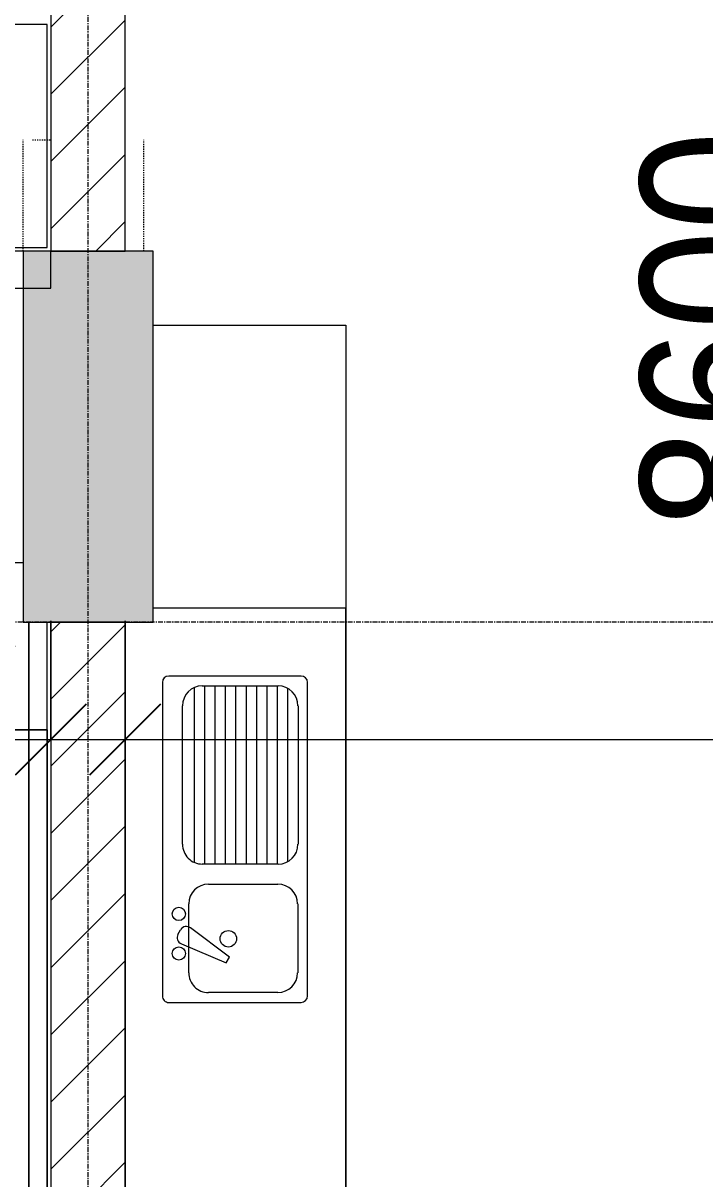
# Model space of a CAD drawing. Header units: millimetres. Extents: x 1591 to 239243, y -15958 to 82755.
# Drawn here: x 201776 to 203613, y 37737 to 40851 of the extents above; entities that cross this region are included whole.
import ezdxf

# ---------------------------------------------------------------- set-up
doc = ezdxf.new("R2010")
doc.units = ezdxf.units.MM
doc.linetypes.add('Dash 1_8_', pattern=[6.35, 3.175, -3.175])
doc.linetypes.add('Grid Line', pattern=[22.225, 12.7, -3.175, 3.175, -3.175])
for name, color, linetype, lineweight in [('0-1', 250, 'Continuous', 5), ('A-ANNO-DIMS', 211, 'Continuous', 9), ('A-ANNO-DIMS-160', 211, 'Continuous', 9), ('A-AREA', 32, 'Dash 1_8_', 9), ('A-FLOR-2', 9, 'Continuous', 9), ('A-WALL-1', 253, 'Continuous', 18), ('A-WALL-3', 113, 'Continuous', 18), ('A-WALL-PATT-1', 10, 'Continuous', 9), ('A-WALL-PATT-2', 111, 'Continuous', 9), ('G-IMPT-1', 254, 'Continuous', 9), ('I-FURN', 30, 'Continuous', 9), ('I-FURN-1', 254, 'Continuous', 9), ('S-COLS-1', 52, 'Continuous', 5), ('S-COLS-2', 250, 'Continuous', 18), ('S-GRID-1', 1, 'Grid Line', 9)]:
    doc.layers.add(name, color=color, linetype=linetype, lineweight=lineweight)
doc.styles.add('UTM Avo', font='UTM Avo.ttf', dxfattribs={"width": 0.9, "height": 400})
doc.dimstyles.new('1_Dim_chi_tiet_2_5', dxfattribs={"dimscale": 304.8, "dimtxt": 399.720379, "dimasz": 0.629921, "dimexe": 0.524934, "dimexo": 0.0625, "dimgap": 0.052493, "dimtad": 1, "dimdec": 0, "dimrnd": 5, "dimzin": 0, "dimdsep": 46, "dimtxsty": 'UTM Avo', "dimblk1": 'OBLIQUE', "dimblk2": 'OBLIQUE', "dimsah": 1, "dimcen": 0.09, "dimdle": 0.524934, "dimazin": 0, "dimtfac": 1, "dimtdec": 4, "dimtix": 1, "dimtmove": 0, "dimatfit": 3, "dimfxl": 1.049869, "dimfxlon": 1, "dimtvp": 1, "dimtolj": 1, "dimtzin": 0, "dimarcsym": 2})
pattern_1 = [(45, (101998.83, 0), (-90.50967, 90.50967), [])]

# ---------------------------------------------------------------- blocks, each defined once
blk = doc.blocks.new('NCV_TKTC_KET CAU_rvt-1-TKCS_MB TẦNG 5')
at = {"layer": 'S-COLS-1'}
blk.add_hatch(color=256, dxfattribs=at).paths.add_polyline_path([(99852.6, 39236.9), (100127.6, 39236.9), (100127.6, 40236.9), (99777.6, 40235.6), (99777.6, 39236.9)])
at = {"layer": 'S-COLS-2'}
for p, q in [((100127.6, 40236.9), (99777.6, 40236.9)), ((99777.6, 40236.9), (99777.6, 39236.9)), ((100127.6, 39236.9), (100127.6, 40236.9)), ((99777.6, 39236.9), (100127.6, 39236.9))]:
    blk.add_line(p, q, dxfattribs=at)
blk = doc.blocks.new('HE BEP A - HE BEP A-V108-TKCS_MB TẦNG 5')
at = {"layer": 'I-FURN'}
for p, q in [((3.5, -11), (765.9, -11)), ((3.5, -530.3), (3.5, -11)), ((765.9, -11), (765.9, -530.3)), ((765.9, -11), (765.9, -530.3)), ((4303.1, -11), (765.9, -11)), ((1810.5, -114.2), (965.9, -114.2)), ((948.4, -131.7), (948.4, -487.8)), ((1028.4, -139.9), (1401.8, -139.9)), ((1562.5, -140.8), (1747.9, -140.8)), ((1828, -487.8), (1828, -131.7)), ((981.5, -167.9), (1448.7, -167.9)), ((975, -397.7), (975, -193.3)), ((975, -195.9), (1455.1, -195.9)), ((1455.1, -193.3), (1455.1, -397.7)), ((1509.1, -380.9), (1509.1, -194.2)), ((1801.3, -194.2), (1801.3, -380.9)), ((975, -223.9), (1455.1, -223.9)), ((975, -251.9), (1455.1, -251.9)), ((975, -279.9), (1455.1, -279.9)), ((975, -307.9), (1455.1, -307.9)), ((975, -335.9), (1455.1, -335.9)), ((1706.2, -324.4), (1627.3, -429.4)), ((1670.1, -454.1), (1721.6, -333.3)), ((1721.6, -333.3), (1706.2, -324.4)), ((975, -363.9), (1455.1, -363.9)), ((975, -391.9), (1455.1, -391.9)), ((979.9, -419.9), (1450.3, -419.9)), ((1747.9, -434.2), (1562.5, -434.2)), ((1401.8, -451.1), (1028.4, -451.1)), ((1644.6, -463.3), (1632.2, -456.1)), ((965.9, -505.3), (1810.5, -505.3))]:
    blk.add_line(p, q, dxfattribs=at)
for centre, radius in [((1656.3, -327.5), 22.2), ((1589.4, -460.9), 17.8), ((1696.1, -460.9), 17.8)]:
    blk.add_circle(centre, radius, dxfattribs=at)
for centre, radius, start, end in [((965.9, -131.7), 17.5, 90, 180), ((1810.5, -131.7), 17.5, 0, 90), ((1028.4, -193.3), 53.3, 90, 180), ((1401.8, -193.3), 53.3, 0, 90), ((1562.5, -194.2), 53.3, 90, 180), ((1747.9, -194.2), 53.3, 0, 90), ((1028.4, -397.7), 53.3, 180, 270), ((1401.8, -397.7), 53.3, 270, 0), ((1562.5, -380.9), 53.3, 180, 270), ((1747.9, -380.9), 53.3, 270, 0), ((1641, -440.7), 17.8, 140.5382, 240.0479), ((1653.4, -447.9), 17.8, 240.0479, 339.4621), ((965.9, -487.8), 17.5, 180, 270), ((1810.5, -487.8), 17.5, 270, 0)]:
    blk.add_arc(centre, radius, start, end, dxfattribs=at)
at = {"layer": 'I-FURN-1'}
for p, q in [((3.5, -11), (4303.1, -11)), ((3.5, -530.3), (3.5, -11))]:
    blk.add_line(p, q, dxfattribs=at)
blk = doc.blocks.new('GIUONG NGU-2TAB-1600x2000 - GIUONG NGU-2TAB-1600x2000-V104-TKCS_MB TẦNG 5')
at = {"layer": 'I-FURN-1'}
for p, q in [((458.5, 0), (168.3, 0)), ((458.5, -50), (458.5, 0)), ((2108.2, 0), (458.5, 0)), ((458.5, 0), (458.5, -50)), ((458.5, 0), (2108.2, 0)), ((2108.2, -50), (2108.2, 0)), ((2558.2, 0), (2108.2, 0)), ((2108.2, 0), (2108.2, -50)), ((2558.2, -50), (2558.2, 0)), ((458.5, -50), (168.3, -50)), ((168.3, -50), (458.5, -50)), ((458.5, -50), (168.3, -50)), ((458.5, -450.3), (458.5, -50)), ((2108.2, -50), (458.5, -50)), ((458.5, -50), (458.5, -1938.9)), ((458.5, -50), (2108.2, -50)), ((458.5, -1938.9), (458.5, -50)), ((458.5, -450.3), (458.5, -50)), ((458.5, -50), (2108.2, -50)), ((2558.2, -50), (2108.2, -50)), ((2108.2, -50), (2108.2, -450.3)), ((2108.2, -1938.9), (2108.2, -50)), ((2108.2, -50), (2558.2, -50)), ((2108.2, -50), (2558.2, -50)), ((2108.2, -450.3), (2108.2, -50)), ((2108.2, -50), (2108.2, -1938.9)), ((2558.2, -450.3), (2558.2, -50)), ((2558.2, -50), (2558.2, -450.3)), ((8.5, -65), (8.5, -450.3)), ((8.5, -65), (8.5, -450.3)), ((233.5, -86.8), (233.5, -413.5)), ((2333.2, -86.8), (2333.2, -413.5)), ((508.5, -100), (2058.2, -100)), ((508.5, -1938.9), (508.5, -100)), ((2058.2, -100), (2058.2, -1938.9)), ((120.2, -250.2), (346.8, -250.2)), ((2446.5, -250.2), (2219.8, -250.2)), ((8.5, -450.3), (458.5, -450.3)), ((8.5, -450.3), (458.5, -450.3)), ((2108.2, -450.3), (2558.2, -450.3)), ((2558.2, -450.3), (2108.2, -450.3)), ((1997.1, -2000), (569.6, -2000)), ((569.6, -2050), (1997.1, -2050)), ((1997.1, -2050), (569.6, -2050))]:
    blk.add_line(p, q, dxfattribs=at)
for centre in [(233.5, -250.2), (2333.2, -250.2)]:
    blk.add_circle(centre, 150.7, dxfattribs=at)
for centre, radius, start, end in [((569.6, -1938.9), 111.1, 180, 270), ((569.6, -1938.9), 111.1, 180, 270), ((569.6, -1938.9), 61.1, 180, 270), ((1997.1, -1938.9), 111.1, 270, 360), ((1997.1, -1938.9), 61.1, 270, 0), ((1997.1, -1938.9), 111.1, 270, 0)]:
    blk.add_arc(centre, radius, start, end, dxfattribs=at)
blk = doc.blocks.new('MAY GIAT - MAY GIAT_dwg-348053-TKCS_MB TẦNG 5')
at = {"layer": 'G-IMPT-1', "flags": 128}
blk.add_lwpolyline([(5, 596.6), (5, 2.3), (605, 2.3), (605, 596.6)], close=True, dxfattribs=at)
blk = doc.blocks.new('MAY GIAT - MAY GIAT-348233-TKCS_MB TẦNG 5')
at = {"layer": 'I-FURN-1'}
for p, q in [((5, 596.6), (5, 2.3)), ((605, 596.6), (5, 596.6)), ((605, 2.3), (605, 596.6)), ((5, 2.3), (605, 2.3))]:
    blk.add_line(p, q, dxfattribs=at)
blk.add_blockref('MAY GIAT - MAY GIAT_dwg-348053-TKCS_MB TẦNG 5', (0, 0))
blk = doc.blocks.new('NCV_TKTC_TANG 5_rvt-1-TKCS_MB TẦNG 5')
at = {"layer": 'A-WALL-PATT-1'}
h = blk.add_hatch(dxfattribs=at)
h.set_pattern_fill('FP_1', color=256, style=0, pattern_type=2)
h.set_pattern_definition([(45, (0, 0), (-90.50967, 90.50967), [])])
h.paths.add_polyline_path([(99650.5, 40136.9), (99777.6, 40136.9), (99777.6, 40236.9), (99650.5, 40235.4)])
h.paths.add_polyline_path([(98152.6, 40136.9), (98152.6, 40236.9), (97850.5, 40236.3), (97850.5, 40136.9), (98028, 40136.9)])
h.paths.add_polyline_path([(98750.5, 40136.9), (98750.5, 40236.9), (98352.6, 40235.6), (98352.6, 40136.9)])
h.paths.add_polyline_path([(96853.1, 40136.9), (96950.5, 40136.9), (96950.5, 40236.9), (96650.9, 40236.9), (96652.1, 40136.9), (96852.6, 40136.9)])
h.paths.add_polyline_path([(95610, 40136.9), (95850.9, 40136.9), (95850.9, 40236.9), (95052.6, 40236.9), (95052.6, 40136.9), (95405.2, 40136.9)])
at = {"layer": 'A-FLOR-2'}
blk.add_line((100052.6, 39236.9), (100052.6, 35737.4), dxfattribs=at)
at = {"layer": 'A-WALL-1'}
for p, q in [((99852.6, 40236.9), (99650.5, 40236.9)), ((99852.6, 40136.9), (99852.6, 40236.9)), ((99650.5, 40136.9), (99852.6, 40136.9))]:
    blk.add_line(p, q, dxfattribs=at)
at = {"layer": 'I-FURN-1'}
for name, p, rotation in [('MAY GIAT - MAY GIAT-348233-TKCS_MB TẦNG 5', (99245.9, 40851.9), 269.9999999999998), ('HE BEP A - HE BEP A-V108-TKCS_MB TẦNG 5', (100657.9, 40040.4), 269.9999999999999), ('GIUONG NGU-2TAB-1600x2000 - GIUONG NGU-2TAB-1600x2000-V104-TKCS_MB TẦNG 5', (99842.6, 39405.2), 270.0000000000005)]:
    blk.add_blockref(name, p, dxfattribs=dict(at, rotation=rotation))
blk = doc.blocks.new('DIMBLOCK48-TKCS_MB TẦNG 5')
at = {"layer": 'A-ANNO-DIMS-160'}
for p, q in [((193851.4, 39240.8), (193851.4, 38760.8)), ((193851.4, 38920.8), (193851.4, 39240.8)), ((201851.4, 39240.8), (201851.4, 38760.8)), ((201851.4, 38920.8), (201851.4, 39240.8)), ((193691.4, 38920.8), (202011.4, 38920.8))]:
    blk.add_line(p, q, dxfattribs=at)
at = {"layer": 'A-ANNO-DIMS-160', "lineweight": 25}
for p, q in [((193851.4, 38920.8), (193947.4, 39016.8)), ((201851.4, 38920.8), (201947.4, 39016.8)), ((193851.4, 38920.8), (193755.4, 38824.8)), ((201851.4, 38920.8), (201755.4, 38824.8))]:
    blk.add_line(p, q, dxfattribs=at)
at = {"layer": 'A-ANNO-DIMS-160', "color": 0, "insert": (197303.6, 39440.4), "char_height": 400, "width": 1314.636, "attachment_point": 1, "line_spacing_factor": 1.110334, "style": 'UTM Avo'}
blk.add_mtext('8000', dxfattribs=at)
blk = doc.blocks.new('_Oblique')
at = {"color": 0, "linetype": 'ByBlock', "lineweight": -2}
blk.add_line((-0.5, -0.5), (0.5, 0.5), dxfattribs=at)
blk = doc.blocks.new('DIMBLOCK49-TKCS_MB TẦNG 5')
at = {"layer": 'A-ANNO-DIMS-160'}
for p, q in [((202051.4, 39240.8), (202051.4, 38760.8)), ((202051.4, 38920.8), (202051.4, 39240.8)), ((210051.4, 39240.8), (210051.4, 38760.8)), ((210051.4, 38920.8), (210051.4, 39240.8)), ((201891.4, 38920.8), (210211.4, 38920.8))]:
    blk.add_line(p, q, dxfattribs=at)
at = {"layer": 'A-ANNO-DIMS-160', "lineweight": 25}
for p, q in [((202051.4, 38920.8), (202147.4, 39016.8)), ((210051.4, 38920.8), (210147.4, 39016.8)), ((202051.4, 38920.8), (201955.4, 38824.8)), ((210051.4, 38920.8), (209955.4, 38824.8))]:
    blk.add_line(p, q, dxfattribs=at)
at = {"layer": 'A-ANNO-DIMS-160', "color": 0, "insert": (205503.6, 39440.4), "char_height": 400, "width": 1314.636, "attachment_point": 1, "line_spacing_factor": 1.110334, "style": 'UTM Avo'}
blk.add_mtext('8000', dxfattribs=at)
blk = doc.blocks.new('DIMBLOCK87-TKCS_MB TẦNG 5')
at = {"layer": 'A-ANNO-DIMS-160'}
for p, q in [((203958, 44496.9), (203958, 35577.4)), ((204278, 44336.9), (203798, 44336.9)), ((203958, 44336.9), (204278, 44336.9)), ((204278, 35737.4), (203798, 35737.4)), ((203958, 35737.4), (204278, 35737.4))]:
    blk.add_line(p, q, dxfattribs=at)
at = {"layer": 'A-ANNO-DIMS-160', "lineweight": 25}
for p, q in [((203958, 44336.9), (203862, 44432.9)), ((203958, 44336.9), (204054, 44240.9)), ((203958, 35737.4), (203862, 35833.4)), ((203958, 35737.4), (204054, 35641.4))]:
    blk.add_line(p, q, dxfattribs=at)
at = {"layer": 'A-ANNO-DIMS-160', "color": 0, "insert": (203438.3, 39489.4), "char_height": 400, "width": 1314.636, "attachment_point": 1, "rotation": 90, "line_spacing_factor": 1.110334, "style": 'UTM Avo'}
blk.add_mtext('8600', dxfattribs=at)

msp = doc.modelspace()

# ---------------------------------------------------------------- hatches: boundary and pattern name
at = {"layer": 'A-WALL-PATT-2'}
h = msp.add_hatch(dxfattribs=at)
h.set_pattern_fill('FP_1', color=256, style=0, pattern_type=2)
h.set_pattern_definition(pattern_1)
h.paths.add_polyline_path([(201851.4, 40236.9), (202051.4, 40236.9), (202051.4, 43936.9), (201851.4, 43936.9), (201851.4, 40239)])
h = msp.add_hatch(dxfattribs=at)
h.set_pattern_fill('FP_1', color=256, style=0, pattern_type=2)
h.set_pattern_definition(pattern_1)
h.paths.add_polyline_path([(201851.4, 35737.4), (202051.4, 35737.4), (202051.4, 39236.9), (201851.4, 39236.9), (201851.4, 38432.1)])

# ---------------------------------------------------------------- linework, layer by layer
at = {"layer": 'A-AREA'}
for p, q in [((201776.4, 40236.9), (201776.4, 40536.9)), ((201801.4, 40536.9), (201851.4, 40536.9)), ((202101.4, 40236.9), (202101.4, 40536.9))]:
    msp.add_line(p, q, dxfattribs=at)
at = {"layer": 'A-WALL-3'}
for p, q in [((201851.4, 43936.9), (201851.4, 40236.9)), ((202051.4, 40236.9), (202051.4, 43936.9)), ((201851.4, 40236.9), (202051.4, 40236.9)), ((201851.4, 39236.9), (201851.4, 35737.4)), ((202051.4, 39236.9), (201851.4, 39236.9)), ((202051.4, 35737.4), (202051.4, 39236.9))]:
    msp.add_line(p, q, dxfattribs=at)
at = {"layer": 'S-GRID-1'}
for p, q in [((201951.4, 19118.3), (201951.4, 76659.6)), ((229978.4, 39236.9), (136410.9, 39236.9))]:
    msp.add_line(p, q, dxfattribs=at)

# ---------------------------------------------------------------- block references
at = {"layer": '0-1'}
for name in ['NCV_TKTC_KET CAU_rvt-1-TKCS_MB TẦNG 5', 'NCV_TKTC_TANG 5_rvt-1-TKCS_MB TẦNG 5']:
    msp.add_blockref(name, (101998.8, 0), dxfattribs=at)

# ---------------------------------------------------------------- dimensions: what is measured, and where the dimension line sits
at = {"layer": 'A-ANNO-DIMS'}
dim = msp.add_linear_dim(base=(203957.9583, 35737.3629), p1=(204277.9583, 44336.936), p2=(204277.9583, 35737.3629), angle=90, dimstyle='1_Dim_chi_tiet_2_5', override={"dimpost": '<>', "dimfxl": 8599.573178}, dxfattribs=at)
dim.commit()
dim.dimension.update_dxf_attribs({"geometry": 'DIMBLOCK87-TKCS_MB TẦNG 5', "text_midpoint": (203734.9662, 40037.1494)})
for base, p1, p2, picture, middle in [((201851.4, 38920.8), (193851.4, 39240.8), (201851.4, 39240.8), 'DIMBLOCK48-TKCS_MB TẦNG 5', (197851.4, 39143.8)), ((210051.4, 38920.8), (202051.4, 39240.8), (210051.4, 39240.8), 'DIMBLOCK49-TKCS_MB TẦNG 5', (206051.4, 39143.8))]:
    dim = msp.add_linear_dim(base=base, p1=p1, p2=p2, dimstyle='1_Dim_chi_tiet_2_5', override={"dimpost": '<>', "dimfxl": 8000}, dxfattribs=at)
    dim.commit()
    dim.dimension.update_dxf_attribs({"geometry": picture, "text_midpoint": middle})

doc.saveas('drawing.dxf')
